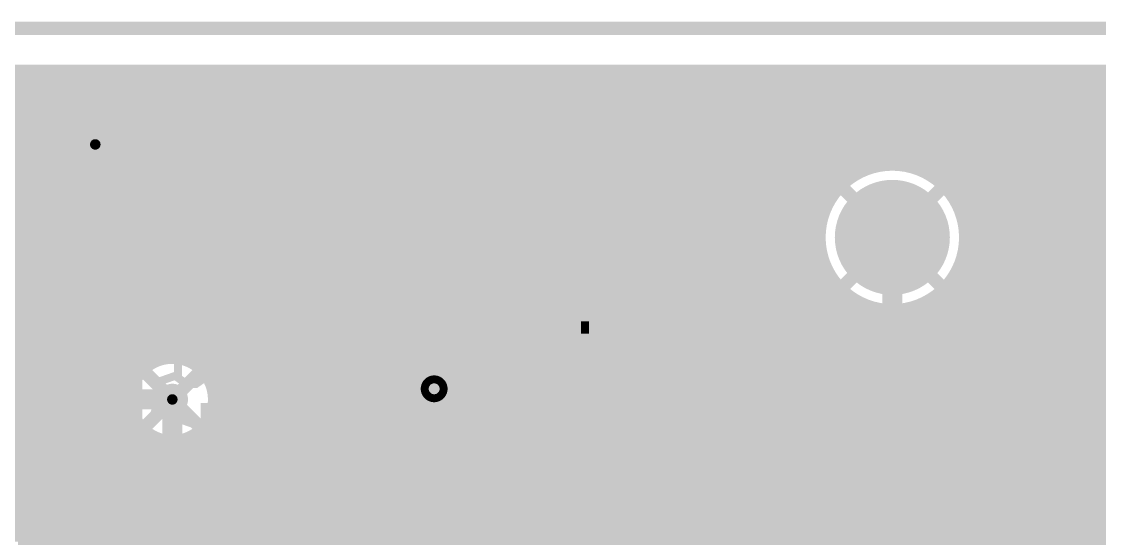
# Model space of a CAD drawing. Extents: x -11 to 221, y -93 to 178.
# Drawn here: x 34.15 to 54.76, y 165.69 to 175.58 of the extents above; entities that cross this region are included whole.
import ezdxf

# ---------------------------------------------------------------- set-up
doc = ezdxf.new("R2010")
doc.units = 0
doc.header["$MEASUREMENT"] = 0
doc.layers.get('0').update_dxf_attribs({"linetype": 'CONTINUOUS'})
for name, color, linetype in [('26-349-0_BOT', 7, 'CONTINUOUS'), ('26-349-0_DRD', 7, 'CONTINUOUS'), ('26-349-0_DRL', 2, 'CONTINUOUS'), ('26-349-0_FAB', 1, 'CONTINUOUS'), ('26-349-0_IN1', 3, 'CONTINUOUS'), ('26-349-0_IN2', 5, 'CONTINUOUS'), ('26-349-0_SMB', 10, 'CONTINUOUS'), ('26-349-0_SMT', 14, 'CONTINUOUS'), ('26-349-0_SPT', 9, 'CONTINUOUS'), ('26-349-0_SST', 12, 'CONTINUOUS'), ('26-349-0_TOP', 11, 'CONTINUOUS'), ('THRUHOLE_TAP', 15, 'CONTINUOUS')]:
    doc.layers.add(name, color=color, linetype=linetype)

# ---------------------------------------------------------------- blocks, each defined once
blk = doc.blocks.new('ROUND_50')
at = {"const_width": 1.09982}
blk.add_lwpolyline([(-0.54991, 0, 1), (0.54991, 0, 1)], format="xyb", close=True, dxfattribs=at)
blk = doc.blocks.new('ROUND_78')
at = {"const_width": 0.29972}
blk.add_lwpolyline([(-0.14986, 0, 1), (0.14986, 0, 1)], format="xyb", close=True, dxfattribs=at)
blk = doc.blocks.new('ROUND_82')
at = {"const_width": 0.29972}
blk.add_lwpolyline([(-0.14986, 0, 1), (0.14986, 0, 1)], format="xyb", close=True, dxfattribs=at)
blk = doc.blocks.new('ROUND_96')
at = {"const_width": 0.50038}
blk.add_lwpolyline([(-0.25019, 0, 1), (0.25019, 0, 1)], format="xyb", close=True, dxfattribs=at)
blk = doc.blocks.new('ROUND_102')
at = {"const_width": 0.10033}
blk.add_lwpolyline([(-0.050164, 0, 1), (0.050164, 0, 1)], format="xyb", close=True, dxfattribs=at)
blk = doc.blocks.new('RECTANGLE_3')
blk.add_solid([(0.4826, 0.4064), (0.4826, -0.4064), (-0.4826, 0.4064), (-0.4826, -0.4064)])
blk = doc.blocks.new('RECTANGLE_5')
blk.add_solid([(0.63627, 0.51308), (0.63627, -0.51308), (-0.63627, 0.51308), (-0.63627, -0.51308)])
blk = doc.blocks.new('RECTANGLE_41')
blk.add_solid([(0.65024, 0.29972), (0.65024, -0.29972), (-0.65024, 0.29972), (-0.65024, -0.29972)])
blk = doc.blocks.new('ROUND_88')
at = {"const_width": 0.10033}
blk.add_lwpolyline([(-0.050164, 0, 1), (0.050164, 0, 1)], format="xyb", close=True, dxfattribs=at)
blk = doc.blocks.new('ROUND_90')
at = {"const_width": 0.50038}
blk.add_lwpolyline([(-0.25019, 0, 1), (0.25019, 0, 1)], format="xyb", close=True, dxfattribs=at)

msp = doc.modelspace()

# ---------------------------------------------------------------- linework, layer by layer
at = {"layer": '26-349-0_BOT', "const_width": 0.381}
msp.add_lwpolyline([(37.0332, 160.4518), (37.0332, 168.3512)], dxfattribs=at)
at = {"layer": '26-349-0_DRD', "const_width": 0.254}
for points in [[(-5.99948, 175.4505), (180.9496, 175.4505)], [(34.29, 174.498), (34.29, 171.958)], [(36.83, 174.498), (34.29, 174.498)], [(36.83, 174.498), (34.29, 171.958)], [(36.83, 171.958), (34.29, 174.498)], [(36.83, 171.958), (36.83, 174.498)], [(34.925, 174.371), (32.385, 174.371)], [(34.925, 174.371), (32.385, 171.831)], [(34.925, 171.831), (32.385, 174.371)], [(34.925, 174.371), (32.385, 174.371)], [(34.925, 174.371), (32.385, 171.831)], [(34.925, 171.831), (32.385, 174.371)], [(34.925, 171.831), (34.925, 174.371)], [(34.925, 171.831), (34.925, 174.371)], [(50.8, 172.085), (50.165, 171.45)], [(51.435, 171.45), (50.8, 172.085)], [(32.385, 171.831), (34.925, 171.831)], [(32.385, 171.831), (34.925, 171.831)], [(34.29, 171.958), (36.83, 171.958)], [(50.165, 171.45), (50.8, 170.815)], [(50.8, 170.815), (51.435, 171.45)], [(35.7632, 169.6212), (35.7632, 167.0812)], [(38.3032, 169.6212), (35.7632, 169.6212)], [(38.3032, 169.6212), (35.7632, 167.0812)], [(38.3032, 167.0812), (35.7632, 169.6212)], [(38.3032, 167.0812), (38.3032, 169.6212)], [(35.7632, 167.0812), (38.3032, 167.0812)], [(41.783, 165.989), (41.783, 163.449)], [(44.323, 165.989), (41.783, 165.989)], [(44.323, 165.989), (41.783, 163.449)], [(44.323, 163.449), (41.783, 165.989)], [(41.783, 165.989), (41.783, 163.449)], [(44.323, 165.989), (41.783, 165.989)], [(44.323, 165.989), (41.783, 163.449)], [(44.323, 163.449), (41.783, 165.989)], [(44.323, 163.449), (44.323, 165.989)], [(44.323, 163.449), (44.323, 165.989)]]:
    msp.add_lwpolyline(points, dxfattribs=at)
at = {"layer": '26-349-0_DRL', "const_width": 0.254}
msp.add_lwpolyline([(-5.99948, 175.4505), (180.9496, 175.4505)], dxfattribs=at)
at = {"layer": '26-349-0_FAB', "const_width": 0.254}
for points in [[(-5.99948, 175.4505), (180.9496, 175.4505)], [(1.27, 146.05), (0, 146.05), (0, 154.94), (10.16, 154.94), (10.16, 173.99), (85.725, 173.99), (85.725, 119.38), (68.58, 119.38), (68.58, 144.78), (33.655, 144.78), (29.21, 149.225), (29.21, 153.67), (10.16, 153.67), (10.16, 146.05), (1.27, 146.05)]]:
    msp.add_lwpolyline(points, dxfattribs=at)
at = {"layer": '26-349-0_IN1', "const_width": 0.254}
for points in [[(73.66, 174.625), (18.669, 174.625), (18.669, 163.83), (33.274, 149.225)], [(73.66, 174.4472), (24.36114, 174.4472)], [(34.2138, 174.625), (34.2138, 173.68266)], [(34.4424, 174.625), (34.4424, 173.28134)], [(34.671, 174.625), (34.671, 149.225)], [(34.8996, 174.625), (34.8996, 173.69282)], [(35.1282, 174.625), (35.1282, 173.91126)], [(35.3568, 174.625), (35.3568, 174.01032)], [(35.5854, 174.625), (35.5854, 174.03572)], [(35.814, 174.625), (35.814, 173.99508)], [(36.0426, 174.625), (36.0426, 173.8757)], [(36.2712, 174.625), (36.2712, 173.61154)], [(36.4998, 174.625), (36.4998, 168.95826)], [(36.7284, 174.625), (36.7284, 169.09796)], [(36.957, 174.625), (36.957, 169.15384)], [(37.1856, 174.625), (37.1856, 169.14368)], [(37.4142, 174.625), (37.4142, 169.0624)], [(37.6428, 174.625), (37.6428, 168.87952)], [(37.8714, 174.625), (37.8714, 155.7655)], [(38.1, 174.625), (38.1, 155.56484)], [(38.3286, 174.625), (38.3286, 162.61334)], [(38.5572, 174.625), (38.5572, 163.01466)], [(38.7858, 174.625), (38.7858, 163.1696)], [(39.0144, 174.625), (39.0144, 163.2331)], [(39.243, 174.625), (39.243, 163.23056)], [(39.4716, 174.625), (39.4716, 163.1569)], [(39.7002, 174.625), (39.7002, 162.98926)], [(39.9288, 174.625), (39.9288, 154.63266)], [(40.1574, 174.625), (40.1574, 154.23134)], [(40.386, 174.625), (40.386, 149.225)], [(40.6146, 174.625), (40.6146, 149.225)], [(40.8432, 174.625), (40.8432, 149.225)], [(41.0718, 174.625), (41.0718, 149.225)], [(41.3004, 174.625), (41.3004, 149.225)], [(41.529, 174.625), (41.529, 149.225)], [(41.7576, 174.625), (41.7576, 149.225)], [(41.9862, 174.625), (41.9862, 149.225)], [(42.2148, 174.625), (42.2148, 149.225)], [(42.4434, 174.625), (42.4434, 149.225)], [(42.672, 174.625), (42.672, 149.225)], [(42.9006, 174.625), (42.9006, 149.225)], [(43.1292, 174.625), (43.1292, 164.25672)], [(43.3578, 174.625), (43.3578, 164.49548)], [(43.5864, 174.625), (43.5864, 164.6047)], [(43.815, 174.625), (43.815, 164.63772)], [(44.0436, 174.625), (44.0436, 164.6047)], [(44.2722, 174.625), (44.2722, 164.49548)], [(44.5008, 174.625), (44.5008, 164.25672)], [(44.7294, 174.625), (44.7294, 149.225)], [(44.958, 174.625), (44.958, 150.8887)], [(45.1866, 174.625), (45.1866, 151.22906)], [(45.4152, 174.625), (45.4152, 151.36876)], [(45.6438, 174.625), (45.6438, 151.42464)], [(45.8724, 174.625), (45.8724, 151.41448)], [(46.101, 174.625), (46.101, 151.3332)], [(46.3296, 174.625), (46.3296, 151.15032)], [(46.5582, 174.625), (46.5582, 149.225)], [(46.7868, 174.625), (46.7868, 161.29254)], [(47.0154, 174.625), (47.0154, 161.5567)], [(47.244, 174.625), (47.244, 161.67608)], [(47.4726, 174.625), (47.4726, 161.71672)], [(47.7012, 174.625), (47.7012, 161.69132)], [(47.9298, 174.625), (47.9298, 161.59226)], [(48.1584, 174.625), (48.1584, 161.37382)], [(48.387, 174.625), (48.387, 152.81656)], [(48.6156, 174.625), (48.6156, 152.7429)], [(48.8442, 174.625), (48.8442, 152.57526)], [(49.0728, 174.625), (49.0728, 148.4122)], [(49.3014, 174.625), (49.3014, 172.03166)], [(49.53, 174.625), (49.53, 172.43552)], [(49.7586, 174.625), (49.7586, 172.67428)], [(49.9872, 174.625), (49.9872, 172.83684)], [(50.2158, 174.625), (50.2158, 172.9486)], [(50.4444, 174.625), (50.4444, 173.01718)], [(50.673, 174.625), (50.673, 173.05274)], [(50.9016, 174.625), (50.9016, 173.05528)], [(51.1302, 174.625), (51.1302, 173.02226)], [(51.3588, 174.625), (51.3588, 172.95622)], [(51.5874, 174.625), (51.5874, 172.85208)], [(51.816, 174.625), (51.816, 172.6946)], [(52.0446, 174.625), (52.0446, 172.46854)], [(52.2732, 174.625), (52.2732, 172.09262)], [(52.5018, 174.625), (52.5018, 153.1366)], [(52.7304, 174.625), (52.7304, 153.2001)], [(52.959, 174.625), (52.959, 153.19756)], [(53.1876, 174.625), (53.1876, 153.1239)], [(53.4162, 174.625), (53.4162, 152.95626)], [(53.6448, 174.625), (53.6448, 146.558)], [(53.8734, 174.625), (53.8734, 146.558)], [(54.102, 174.625), (54.102, 146.558)], [(54.3306, 174.625), (54.3306, 163.62426)], [(54.5592, 174.625), (54.5592, 164.11194)], [(54.7878, 174.625), (54.7878, 164.37356)], [(73.66, 174.2186), (24.76246, 174.2186)], [(35.29076, 173.99), (24.9174, 173.99)], [(73.66, 173.99), (35.8267, 173.99)], [(34.95294, 173.7614), (34.11982, 173.7614)], [(73.66, 173.7614), (36.16706, 173.7614)], [(34.8107, 173.5328), (34.33826, 173.5328)], [(73.66, 173.5328), (36.30676, 173.5328)], [(34.75482, 173.3042), (34.43732, 173.3042)], [(73.66, 173.3042), (36.36264, 173.3042)], [(34.76752, 173.0756), (34.46272, 173.0756)], [(73.66, 173.0756), (36.35248, 173.0756)], [(34.84626, 172.847), (34.42208, 172.847)], [(34.4424, 172.92066), (34.4424, 149.225)], [(50.00244, 172.847), (36.2712, 172.847)], [(36.2712, 172.84446), (36.2712, 168.6179)], [(73.66, 172.847), (51.59502, 172.847)], [(35.02914, 172.6184), (34.3027, 172.6184)], [(34.8996, 172.76318), (34.8996, 149.225)], [(49.6951, 172.6184), (36.08832, 172.6184)], [(49.66208, 172.58538), (50.8, 171.45)], [(51.93538, 172.58538), (50.8, 171.45)], [(73.66, 172.6184), (51.9049, 172.6184)], [(49.49444, 172.3898), (34.03854, 172.3898)], [(34.2138, 172.5168), (34.2138, 149.225)], [(35.1282, 172.54474), (35.1282, 149.225)], [(35.3568, 172.44568), (35.3568, 149.225)], [(35.5854, 172.42028), (35.5854, 149.225)], [(35.814, 172.46092), (35.814, 149.225)], [(36.0426, 172.5803), (36.0426, 149.225)], [(73.66, 172.3898), (52.10302, 172.3898)], [(49.35728, 172.1612), (18.669, 172.1612)], [(73.66, 172.1612), (52.24272, 172.1612)], [(49.26584, 171.9326), (18.669, 171.9326)], [(73.66, 171.9326), (52.33416, 171.9326)], [(49.2125, 171.704), (28.45308, 171.704)], [(73.66, 171.704), (52.3875, 171.704)], [(49.19218, 171.4754), (28.8925, 171.4754)], [(49.66208, 170.31208), (50.8, 171.45)], [(51.93538, 170.31208), (50.8, 171.45)], [(73.66, 171.4754), (52.40782, 171.4754)], [(49.20488, 171.2468), (29.14142, 171.2468)], [(73.66, 171.2468), (52.39512, 171.2468)], [(49.2506, 171.0182), (29.3116, 171.0182)], [(73.66, 171.0182), (52.3494, 171.0182)], [(49.33442, 170.7896), (29.42844, 170.7896)], [(49.3014, 170.86834), (49.3014, 148.1836)], [(73.66, 170.7896), (52.26558, 170.7896)], [(52.2732, 170.80484), (52.2732, 152.98166)], [(49.45888, 170.561), (29.5021, 170.561)], [(73.66, 170.561), (52.13858, 170.561)], [(49.6443, 170.3324), (29.5402, 170.3324)], [(49.53, 170.46448), (49.53, 152.77084)], [(73.66, 170.3324), (51.9557, 170.3324)], [(52.0446, 170.43146), (52.0446, 152.58034)], [(49.7586, 170.22572), (49.7586, 152.9715)], [(51.816, 170.20286), (51.816, 146.558)], [(49.92116, 170.1038), (29.54528, 170.1038)], [(49.9872, 170.06316), (49.9872, 153.0604)], [(50.2158, 169.9514), (50.2158, 161.97326)], [(51.3588, 169.94124), (51.3588, 161.99866)], [(51.5874, 170.04792), (51.5874, 161.59734)], [(73.66, 170.1038), (51.67884, 170.1038)], [(50.47488, 169.8752), (29.51734, 169.8752)], [(50.4444, 169.88282), (50.4444, 162.1409)], [(50.673, 169.84726), (50.673, 162.21456)], [(50.9016, 169.84472), (50.9016, 162.2171)], [(73.66, 169.8752), (51.12258, 169.8752)], [(51.1302, 169.8752), (51.1302, 162.1536)], [(73.66, 169.6466), (29.45638, 169.6466)], [(73.66, 169.418), (29.35478, 169.418)], [(73.66, 169.1894), (29.20492, 169.1894)], [(36.50234, 168.9608), (28.98648, 168.9608)], [(73.66, 168.9608), (37.56152, 168.9608)], [(36.31946, 168.7322), (28.6385, 168.7322)], [(73.66, 168.7322), (37.7444, 168.7322)], [(36.24072, 168.5036), (30.8102, 168.5036)], [(73.66, 168.5036), (37.82568, 168.5036)], [(36.22802, 168.275), (31.10738, 168.275)], [(73.66, 168.275), (37.83584, 168.275)], [(36.2712, 168.08196), (36.2712, 160.7185)], [(36.2839, 168.0464), (31.23692, 168.0464)], [(73.66, 168.0464), (37.77996, 168.0464)], [(36.42614, 167.8178), (31.28518, 167.8178)], [(36.4998, 167.74414), (36.4998, 161.05886)], [(37.4142, 167.63746), (37.4142, 161.163)], [(73.66, 167.8178), (37.64026, 167.8178)], [(37.6428, 167.82034), (37.6428, 160.98012)], [(36.76396, 167.5892), (31.2674, 167.5892)], [(36.7284, 167.6019), (36.7284, 161.19856)], [(36.957, 167.54602), (36.957, 161.25444)], [(37.1856, 167.55872), (37.1856, 161.24428)], [(73.66, 167.5892), (37.2999, 167.5892)], [(73.66, 167.3606), (31.1785, 167.3606)], [(73.66, 167.132), (30.97784, 167.132)], [(73.66, 166.9034), (18.669, 166.9034)], [(73.66, 166.6748), (18.669, 166.6748)], [(73.66, 166.4462), (18.669, 166.4462)], [(73.66, 166.2176), (18.669, 166.2176)], [(73.66, 165.989), (18.669, 165.989)], [(73.66, 165.7604), (23.04034, 165.7604)]]:
    msp.add_lwpolyline(points, dxfattribs=at)
for points in [[(35.56, 174.03572, 0.4142136), (34.75228, 173.228)], [(36.36772, 173.228, 0.4142136), (35.56, 174.03572)], [(34.46272, 173.101, 0.4142136), (33.655, 173.90872)], [(34.75228, 173.228, 0.4142136), (35.56, 172.42028)], [(35.56, 172.42028, 0.4142136), (36.36772, 173.228)], [(33.655, 172.29328, 0.4142136), (34.46272, 173.101)], [(50.8, 173.05782, 0.4142136), (49.19218, 171.45)], [(52.40782, 171.45, 0.4142136), (50.8, 173.05782)], [(49.19218, 171.45, 0.4142136), (50.8, 169.84218)], [(50.8, 169.84218, 0.4142136), (52.40782, 171.45)], [(37.0332, 169.15892, 0.4142136), (36.22548, 168.3512)], [(37.84092, 168.3512, 0.4142136), (37.0332, 169.15892)], [(36.22548, 168.3512, 0.4142136), (37.0332, 167.54348)], [(37.0332, 167.54348, 0.4142136), (37.84092, 168.3512)]]:
    msp.add_lwpolyline(points, format="xyb", dxfattribs=at)
at = {"layer": '26-349-0_IN2', "const_width": 0.254}
for points in [[(73.66, 174.625), (18.669, 174.625)], [(73.66, 174.4472), (18.669, 174.4472)], [(34.2138, 174.625), (34.2138, 148.59)], [(34.4424, 174.625), (34.4424, 148.59)], [(34.671, 174.625), (34.671, 148.59)], [(34.8996, 174.625), (34.8996, 148.59)], [(35.1282, 174.625), (35.1282, 148.59)], [(35.3568, 174.625), (35.3568, 148.59)], [(35.5854, 174.625), (35.5854, 158.02102)], [(35.814, 174.625), (35.814, 158.23946)], [(36.0426, 174.625), (36.0426, 158.33852)], [(36.2712, 174.625), (36.2712, 168.6179)], [(36.4998, 174.625), (36.4998, 168.95826)], [(36.7284, 174.625), (36.7284, 169.09796)], [(36.957, 174.625), (36.957, 169.15384)], [(37.1856, 174.625), (37.1856, 169.14368)], [(37.4142, 174.625), (37.4142, 169.0624)], [(37.6428, 174.625), (37.6428, 168.87952)], [(37.8714, 174.625), (37.8714, 159.7025)], [(38.1, 174.625), (38.1, 159.50184)], [(38.3286, 174.625), (38.3286, 148.59)], [(38.5572, 174.625), (38.5572, 148.59)], [(38.7858, 174.625), (38.7858, 159.56026)], [(39.0144, 174.625), (39.0144, 159.7279)], [(39.243, 174.625), (39.243, 159.80156)], [(39.4716, 174.625), (39.4716, 159.8041)], [(39.7002, 174.625), (39.7002, 159.7406)], [(39.9288, 174.625), (39.9288, 162.2679)], [(40.1574, 174.625), (40.1574, 162.60826)], [(40.386, 174.625), (40.386, 162.74796)], [(40.6146, 174.625), (40.6146, 162.80384)], [(40.8432, 174.625), (40.8432, 162.79368)], [(41.0718, 174.625), (41.0718, 162.7124)], [(41.3004, 174.625), (41.3004, 162.52952)], [(41.529, 174.625), (41.529, 157.73908)], [(41.7576, 174.625), (41.7576, 157.77972)], [(41.9862, 174.625), (41.9862, 157.75432)], [(42.2148, 174.625), (42.2148, 157.65526)], [(42.4434, 174.625), (42.4434, 165.24732)], [(42.672, 174.625), (42.672, 165.4302)], [(42.9006, 174.625), (42.9006, 165.51148)], [(43.1292, 174.625), (43.1292, 165.52164)], [(43.3578, 174.625), (43.3578, 165.46576)], [(43.5864, 174.625), (43.5864, 165.32606)], [(43.815, 174.625), (43.815, 164.9857)], [(44.0436, 174.625), (44.0436, 148.59)], [(44.2722, 174.625), (44.2722, 148.59)], [(44.5008, 174.625), (44.5008, 148.59)], [(44.7294, 174.625), (44.7294, 148.59)], [(44.958, 174.625), (44.958, 164.2237)], [(45.1866, 174.625), (45.1866, 164.56406)], [(45.4152, 174.625), (45.4152, 164.70376)], [(45.6438, 174.625), (45.6438, 164.75964)], [(45.8724, 174.625), (45.8724, 164.74948)], [(46.101, 174.625), (46.101, 164.6682)], [(46.3296, 174.625), (46.3296, 164.48532)], [(46.5582, 174.625), (46.5582, 148.59)], [(46.7868, 174.625), (46.7868, 148.59)], [(47.0154, 174.625), (47.0154, 148.59)], [(47.244, 174.625), (47.244, 148.59)], [(47.4726, 174.625), (47.4726, 148.59)], [(47.7012, 174.625), (47.7012, 148.59)], [(47.9298, 174.625), (47.9298, 148.59)], [(48.1584, 174.625), (48.1584, 148.59)], [(48.387, 174.625), (48.387, 148.59)], [(48.6156, 174.625), (48.6156, 148.4884)], [(48.8442, 174.625), (48.8442, 148.2598)], [(49.0728, 174.625), (49.0728, 148.0312)], [(49.3014, 174.625), (49.3014, 172.03166)], [(49.53, 174.625), (49.53, 172.43552)], [(49.7586, 174.625), (49.7586, 172.67428)], [(49.9872, 174.625), (49.9872, 172.83684)], [(50.2158, 174.625), (50.2158, 172.9486)], [(50.4444, 174.625), (50.4444, 173.01718)], [(50.673, 174.625), (50.673, 173.05274)], [(50.9016, 174.625), (50.9016, 173.05528)], [(51.1302, 174.625), (51.1302, 173.02226)], [(51.3588, 174.625), (51.3588, 172.95622)], [(51.5874, 174.625), (51.5874, 172.85208)], [(51.816, 174.625), (51.816, 172.6946)], [(52.0446, 174.625), (52.0446, 172.46854)], [(52.2732, 174.625), (52.2732, 172.09262)], [(52.5018, 174.625), (52.5018, 146.558)], [(52.7304, 174.625), (52.7304, 150.13432)], [(52.959, 174.625), (52.959, 150.3172)], [(53.1876, 174.625), (53.1876, 150.39848)], [(53.4162, 174.625), (53.4162, 150.40864)], [(53.6448, 174.625), (53.6448, 150.35276)], [(53.8734, 174.625), (53.8734, 150.21306)], [(54.102, 174.625), (54.102, 149.8727)], [(54.3306, 174.625), (54.3306, 163.62426)], [(54.5592, 174.625), (54.5592, 164.11194)], [(54.7878, 174.625), (54.7878, 164.37356)], [(73.66, 174.2186), (18.669, 174.2186)], [(73.66, 173.99), (18.669, 173.99)], [(73.66, 173.7614), (18.669, 173.7614)], [(73.66, 173.5328), (18.669, 173.5328)], [(73.66, 173.3042), (18.669, 173.3042)], [(73.66, 173.0756), (18.669, 173.0756)], [(50.00244, 172.847), (18.669, 172.847)], [(73.66, 172.847), (51.59502, 172.847)], [(49.6951, 172.6184), (18.669, 172.6184)], [(73.66, 172.6184), (51.9049, 172.6184)], [(49.49444, 172.3898), (18.669, 172.3898)], [(73.66, 172.3898), (52.10302, 172.3898)], [(49.35728, 172.1612), (18.669, 172.1612)], [(73.66, 172.1612), (52.24272, 172.1612)], [(49.26584, 171.9326), (18.669, 171.9326)], [(73.66, 171.9326), (52.33416, 171.9326)], [(49.2125, 171.704), (28.45308, 171.704)], [(73.66, 171.704), (52.3875, 171.704)], [(49.19218, 171.4754), (28.8925, 171.4754)], [(73.66, 171.4754), (52.40782, 171.4754)], [(49.20488, 171.2468), (29.14142, 171.2468)], [(73.66, 171.2468), (52.39512, 171.2468)], [(49.2506, 171.0182), (29.3116, 171.0182)], [(73.66, 171.0182), (52.3494, 171.0182)], [(49.33442, 170.7896), (29.42844, 170.7896)], [(49.3014, 170.86834), (49.3014, 147.8026)], [(73.66, 170.7896), (52.26558, 170.7896)], [(52.2732, 170.80484), (52.2732, 146.558)], [(49.45888, 170.561), (29.5021, 170.561)], [(73.66, 170.561), (52.13858, 170.561)], [(49.6443, 170.3324), (29.5402, 170.3324)], [(49.53, 170.46448), (49.53, 147.574)], [(73.66, 170.3324), (51.9557, 170.3324)], [(52.0446, 170.43146), (52.0446, 146.558)], [(49.7586, 170.22572), (49.7586, 147.3454)], [(51.816, 170.20286), (51.816, 146.558)], [(49.92116, 170.1038), (29.54528, 170.1038)], [(49.9872, 170.06316), (49.9872, 147.1168)], [(50.2158, 169.9514), (50.2158, 146.8882)], [(51.3588, 169.94124), (51.3588, 146.558)], [(51.5874, 170.04792), (51.5874, 146.558)], [(73.66, 170.1038), (51.67884, 170.1038)], [(50.47488, 169.8752), (29.51734, 169.8752)], [(50.4444, 169.88282), (50.4444, 146.6596)], [(50.673, 169.84726), (50.673, 146.558)], [(50.9016, 169.84472), (50.9016, 146.558)], [(73.66, 169.8752), (51.12258, 169.8752)], [(51.1302, 169.8752), (51.1302, 146.558)], [(73.66, 169.6466), (29.45638, 169.6466)], [(73.66, 169.418), (29.35478, 169.418)], [(73.66, 169.1894), (29.20492, 169.1894)], [(36.50234, 168.9608), (28.98648, 168.9608)], [(73.66, 168.9608), (37.56152, 168.9608)], [(36.31946, 168.7322), (28.6385, 168.7322)], [(73.66, 168.7322), (37.7444, 168.7322)], [(36.24072, 168.5036), (18.669, 168.5036)], [(73.66, 168.5036), (37.82568, 168.5036)], [(36.22802, 168.275), (18.669, 168.275)], [(73.66, 168.275), (37.83584, 168.275)], [(36.2712, 168.08196), (36.2712, 160.7185)], [(36.2839, 168.0464), (18.669, 168.0464)], [(73.66, 168.0464), (37.77996, 168.0464)], [(36.42614, 167.8178), (18.669, 167.8178)], [(36.4998, 167.74414), (36.4998, 161.05886)], [(37.4142, 167.63746), (37.4142, 161.163)], [(73.66, 167.8178), (37.64026, 167.8178)], [(37.6428, 167.82034), (37.6428, 160.98012)], [(36.76396, 167.5892), (18.669, 167.5892)], [(36.7284, 167.6019), (36.7284, 161.19856)], [(36.957, 167.54602), (36.957, 161.25444)], [(37.1856, 167.55872), (37.1856, 161.24428)], [(73.66, 167.5892), (37.2999, 167.5892)], [(73.66, 167.3606), (18.669, 167.3606)], [(73.66, 167.132), (18.669, 167.132)], [(73.66, 166.9034), (18.669, 166.9034)], [(73.66, 166.6748), (18.669, 166.6748)], [(73.66, 166.4462), (18.669, 166.4462)], [(73.66, 166.2176), (18.669, 166.2176)], [(73.66, 165.989), (18.669, 165.989)], [(73.66, 165.7604), (18.669, 165.7604)]]:
    msp.add_lwpolyline(points, dxfattribs=at)
for points in [[(50.8, 173.05782, 0.4142136), (49.19218, 171.45)], [(52.40782, 171.45, 0.4142136), (50.8, 173.05782)], [(49.19218, 171.45, 0.4142136), (50.8, 169.84218)], [(50.8, 169.84218, 0.4142136), (52.40782, 171.45)], [(37.0332, 169.15892, 0.4142136), (36.22548, 168.3512)], [(37.84092, 168.3512, 0.4142136), (37.0332, 169.15892)], [(36.22548, 168.3512, 0.4142136), (37.0332, 167.54348)], [(37.0332, 167.54348, 0.4142136), (37.84092, 168.3512)]]:
    msp.add_lwpolyline(points, format="xyb", dxfattribs=at)
at = {"layer": '26-349-0_SST'}
for points, const_width in [([(48.99152, 172.49648), (48.99152, 172.97146)], 0.1524), ([(47.97552, 172.7327), (48.99152, 172.7327)], 0.1524), ([(34.4805, 169.3545), (34.4805, 172.2755), (32.8422, 172.2755), (32.8422, 169.3545), (34.4805, 169.3545)], 0.1524), ([(36.3855, 169.3545), (36.3855, 172.2755), (34.7472, 172.2755), (34.7472, 169.3545), (36.3855, 169.3545)], 0.1524), ([(42.97934, 168.27754), (43.08094, 168.37914), (43.08094, 172.27804), (39.47668, 172.27804), (39.47668, 168.08196), (42.7736, 168.08196), (42.97934, 168.27754)], 0.1524), ([(42.47388, 172.17898), (42.47388, 168.08196)], 0.1524), ([(48.48352, 172.13326), (48.48352, 171.77766), (48.6537, 171.65828), (48.82134, 171.65828), (48.99152, 171.77766), (48.99152, 172.13326), (47.97552, 172.13326)], 0.1524), ([(36.80206, 171.4373), (36.63442, 171.49826), (36.63442, 171.85386), (36.80206, 171.91228), (37.48024, 171.91228), (37.65042, 171.85386), (37.65042, 171.49826), (37.48024, 171.4373)], 0.1524), ([(47.97552, 170.82008), (47.97552, 171.29506), (48.6537, 170.82008), (48.82134, 170.82008), (48.99152, 170.8785), (48.99152, 171.2341), (48.82134, 171.29506)], 0.1524), ([(36.80206, 171.07408), (36.63442, 171.01566), (36.63442, 170.66006), (36.80206, 170.5991), (37.14242, 170.5991), (37.31006, 170.71848), (37.31006, 171.07408), (37.65042, 171.07408), (37.65042, 170.5991)], 0.1524), ([(45.94098, 170.80484), (44.92498, 170.80484)], 0.1524), ([(44.92498, 170.32986), (45.43298, 170.68546), (45.94098, 170.32986)], 0.1524), ([(52.8574, 170.07586), (52.8574, 170.62958)], 0.2032), ([(48.48352, 170.3959), (48.48352, 170.0403), (48.31334, 169.98188), (48.1457, 169.98188), (47.97552, 170.0403), (47.97552, 170.3959), (48.1457, 170.45686), (48.31334, 170.45686), (48.99152, 170.2181)], 0.1524), ([(53.25364, 170.35272), (52.4637, 170.35272)], 0.2032), ([(36.80206, 170.23588), (36.63442, 170.1165), (36.63442, 169.88028), (36.80206, 169.7609), (36.97224, 169.7609), (37.31006, 169.99966), (37.65042, 169.7609), (37.65042, 170.23588)], 0.1524), ([(44.92498, 169.61104), (44.92498, 169.84726)], 0.1524), ([(44.92498, 169.73042), (45.94098, 169.73042), (45.77334, 169.84726)], 0.1524), ([(51.435, 165.862), (50.165, 165.862), (49.911, 166.116), (49.911, 169.418), (51.689, 169.418), (51.689, 166.116), (51.435, 165.862)], 0.1524), ([(52.26558, 169.18686), (52.26558, 169.46372)], 0.2032), ([(52.26558, 169.32402), (53.45176, 169.32402), (53.25364, 169.46372)], 0.2032), ([(32.8295, 169.1005), (32.8295, 166.1795), (34.4678, 166.1795), (34.4678, 169.1005), (32.8295, 169.1005)], 0.1524), ([(36.3855, 166.1795), (36.3855, 169.1005), (34.7472, 169.1005), (34.7472, 166.1795), (36.3855, 166.1795)], 0.1524), ([(37.14242, 169.11828), (37.14242, 168.76268), (37.31006, 168.6433), (37.48024, 168.6433), (37.65042, 168.76268), (37.65042, 169.11828), (36.63442, 169.11828)], 0.1524), ([(37.14242, 168.8211), (36.63442, 168.6433)], 0.1524), ([(41.9608, 168.71696), (41.9608, 168.39184)], 0.1524), ([(42.09796, 168.72458), (42.09796, 168.38422)], 0.1524), ([(48.70196, 168.79062), (48.70196, 168.43502), (49.03978, 168.31818), (49.38014, 168.31818), (49.71796, 168.43502), (49.71796, 168.79062)], 0.1524), ([(48.70196, 168.7322), (49.71796, 168.7322)], 0.1524), ([(52.4637, 168.71188), (52.26558, 168.64076), (52.26558, 168.22674), (52.4637, 168.15816), (52.8574, 168.15816), (53.05552, 168.29532), (53.05552, 168.71188), (53.45176, 168.71188), (53.45176, 168.15816)], 0.2032), ([(42.20972, 168.61282), (41.86936, 168.61282)], 0.1524), ([(42.2021, 168.47566), (41.87698, 168.47566)], 0.1524), ([(36.63442, 168.1607), (37.65042, 167.8051), (37.65042, 168.28008)], 0.1524), ([(48.70196, 167.5384), (48.70196, 167.95242), (49.71796, 167.95242)], 0.1524), ([(52.26558, 167.12946), (53.45176, 167.12946), (53.25364, 167.26662), (52.8574, 167.40632), (53.25364, 167.54348), (53.45176, 167.68318), (52.26558, 167.68318)], 0.2032), ([(37.14242, 167.02786), (37.31006, 166.9669), (37.48024, 166.9669), (37.65042, 167.02786), (37.65042, 167.38346), (37.48024, 167.44188), (37.31006, 167.44188), (37.14242, 167.38346), (37.14242, 167.02786), (36.97224, 166.9669), (36.80206, 166.9669), (36.63442, 167.02786), (36.63442, 167.38346), (36.80206, 167.44188), (36.97224, 167.44188), (37.14242, 167.38346)], 0.1524), ([(40.33266, 166.80688), (40.68826, 166.80688), (40.80764, 166.97706), (40.80764, 167.1447), (40.68826, 167.31488), (40.33266, 167.31488), (40.33266, 166.29888)], 0.1524), ([(41.58742, 166.80688), (41.64584, 166.97706), (41.64584, 167.1447), (41.58742, 167.31488), (41.23182, 167.31488), (41.17086, 167.1447), (41.17086, 166.97706), (41.23182, 166.80688), (41.58742, 166.80688), (41.64584, 166.6367), (41.64584, 166.46906), (41.58742, 166.29888), (41.23182, 166.29888), (41.17086, 166.46906), (41.17086, 166.6367), (41.23182, 166.80688)], 0.1524), ([(42.42562, 166.80688), (42.48404, 166.97706), (42.48404, 167.1447), (42.42562, 167.31488), (42.07002, 167.31488), (42.00906, 167.1447), (42.00906, 166.97706), (42.07002, 166.80688), (42.42562, 166.80688), (42.48404, 166.6367), (42.48404, 166.46906), (42.42562, 166.29888), (42.07002, 166.29888), (42.00906, 166.46906), (42.00906, 166.6367), (42.07002, 166.80688)], 0.1524), ([(51.689, 167.386), (49.911, 167.386)], 0.1524), ([(49.20996, 166.75862), (49.20996, 167.11422), (49.38014, 167.17518), (49.54778, 167.17518), (49.71796, 167.11422), (49.71796, 166.75862), (49.54778, 166.7002), (49.38014, 166.7002), (48.70196, 166.93642)], 0.1524), ([(40.62984, 166.80688), (40.80764, 166.29888)], 0.1524), ([(52.26558, 166.10076), (52.8574, 166.10076), (53.45176, 166.3065), (53.45176, 166.4462), (52.8574, 166.65448), (52.26558, 166.65448)], 0.2032), ([(52.66182, 166.10076), (52.66182, 166.65448)], 0.2032), ([(45.26534, 165.735), (45.09516, 165.79596), (45.09516, 166.15156), (45.26534, 166.20998), (45.94352, 166.20998), (46.11116, 166.15156), (46.11116, 165.79596), (45.94352, 165.735)], 0.1524), ([(40.8305, 163.0045), (40.8305, 165.9255), (39.1922, 165.9255), (39.1922, 163.0045), (40.8305, 163.0045)], 0.1524), ([(42.7355, 163.0045), (42.7355, 165.9255), (41.0972, 165.9255), (41.0972, 163.0045), (42.7355, 163.0045)], 0.1524), ([(53.25364, 165.07206), (53.45176, 165.14064), (53.45176, 165.55466), (53.25364, 165.62578), (53.05552, 165.62578), (52.8574, 165.55466), (52.8574, 165.14064), (52.66182, 165.07206), (52.4637, 165.07206), (52.26558, 165.14064), (52.26558, 165.55466), (52.4637, 165.62578)], 0.2032)]:
    msp.add_lwpolyline(points, dxfattribs=dict(at, const_width=const_width))
for points, const_width in [([(50.8, 172.85208, 0.4142136), (49.39792, 171.45)], 0.254), ([(52.20208, 171.45, 0.4142136), (50.8, 172.85208)], 0.254), ([(49.39792, 171.45, 0.4142136), (50.8, 170.04792)], 0.254), ([(50.8, 170.04792, 0.4142136), (52.20208, 171.45)], 0.254), ([(42.03954, 168.73474, 0.4142136), (41.8592, 168.5544)], 0.1524), ([(42.21988, 168.5544, 0.4142136), (42.03954, 168.73474)], 0.1524), ([(41.8592, 168.5544, 0.4142136), (42.03954, 168.37406)], 0.1524), ([(42.03954, 168.37406, 0.4142136), (42.21988, 168.5544)], 0.1524)]:
    msp.add_lwpolyline(points, format="xyb", dxfattribs=dict(at, const_width=const_width))
at = {"layer": '26-349-0_TOP', "const_width": 0.381}
for points in [[(44.07408, 171.45), (45.466, 171.45), (47.879, 173.863), (63.373, 173.863), (71.882, 165.354), (71.882, 126.746), (72.263, 126.365), (74.93, 126.365), (76.2, 125.095), (76.2, 121.2596)], [(35.56, 171.5262), (35.56, 173.228)], [(40.005, 165.1762), (40.005, 169.926), (38.481, 171.45), (38.47592, 171.45)], [(50.8, 171.45), (50.8, 168.656)], [(35.56, 170.1038), (35.56, 168.3512)], [(38.47592, 168.91), (38.47592, 165.09492), (36.957, 163.576), (33.655, 163.576), (33.655, 165.06952), (33.62452, 165.1)], [(41.91, 165.1762), (41.91, 167.894), (42.926, 168.91), (44.07408, 168.91)], [(35.56, 166.9288), (35.5092, 166.9288), (34.0868, 168.3512), (33.655, 168.3512)], [(37.0332, 168.3512), (35.56, 168.3512)], [(33.655, 166.9288), (34.27476, 166.30904), (34.27476, 165.1)], [(35.56, 166.9288), (34.925, 166.2938), (34.925, 165.1)], [(50.8, 166.624), (50.8, 164.5412)]]:
    msp.add_lwpolyline(points, dxfattribs=at)

# ---------------------------------------------------------------- block references
at = {"layer": '26-349-0_BOT'}
for name, p in [('ROUND_82', (35.56, 173.228)), ('ROUND_50', (50.8, 171.45)), ('ROUND_78', (37.0332, 168.3512))]:
    msp.add_blockref(name, p, dxfattribs=at)
at = {"layer": '26-349-0_DRL'}
for name, p in [('ROUND_102', (35.56, 173.228)), ('ROUND_96', (50.8, 171.45)), ('ROUND_102', (37.0332, 168.3512))]:
    msp.add_blockref(name, p, dxfattribs=at)
at = {"layer": '26-349-0_IN1'}
for name, p in [('ROUND_82', (35.56, 173.228)), ('ROUND_50', (50.8, 171.45)), ('ROUND_82', (37.0332, 168.3512))]:
    msp.add_blockref(name, p, dxfattribs=at)
at = {"layer": '26-349-0_IN2'}
for name, p in [('ROUND_78', (35.56, 173.228)), ('ROUND_50', (50.8, 171.45)), ('ROUND_78', (37.0332, 168.3512))]:
    msp.add_blockref(name, p, dxfattribs=at)
at = {"layer": '26-349-0_SMB'}
msp.add_blockref('ROUND_50', (50.8, 171.45), dxfattribs=at)
at = {"layer": '26-349-0_SMT'}
for name, p in [('ROUND_50', (50.8, 171.45)), ('RECTANGLE_3', (35.56, 171.5262)), ('RECTANGLE_41', (38.47592, 171.45)), ('RECTANGLE_41', (44.07408, 171.45)), ('RECTANGLE_3', (35.56, 170.1038)), ('RECTANGLE_41', (38.47592, 168.91)), ('RECTANGLE_41', (44.07408, 168.91)), ('RECTANGLE_5', (50.8, 168.656)), ('RECTANGLE_3', (35.56, 168.3512)), ('RECTANGLE_3', (35.56, 166.9288)), ('RECTANGLE_5', (50.8, 166.624))]:
    msp.add_blockref(name, p, dxfattribs=at)
at = {"layer": '26-349-0_SPT'}
for name, p in [('RECTANGLE_3', (35.56, 171.5262)), ('RECTANGLE_41', (38.47592, 171.45)), ('RECTANGLE_41', (44.07408, 171.45)), ('RECTANGLE_3', (35.56, 170.1038)), ('RECTANGLE_41', (38.47592, 168.91)), ('RECTANGLE_41', (44.07408, 168.91)), ('RECTANGLE_5', (50.8, 168.656)), ('RECTANGLE_3', (35.56, 168.3512)), ('RECTANGLE_3', (35.56, 166.9288)), ('RECTANGLE_5', (50.8, 166.624))]:
    msp.add_blockref(name, p, dxfattribs=at)
at = {"layer": '26-349-0_TOP'}
for name, p in [('ROUND_78', (35.56, 173.228)), ('ROUND_50', (50.8, 171.45)), ('RECTANGLE_3', (35.56, 171.5262)), ('RECTANGLE_41', (38.47592, 171.45)), ('RECTANGLE_41', (44.07408, 171.45)), ('RECTANGLE_3', (35.56, 170.1038)), ('RECTANGLE_41', (38.47592, 168.91)), ('RECTANGLE_41', (44.07408, 168.91)), ('RECTANGLE_5', (50.8, 168.656)), ('RECTANGLE_3', (35.56, 168.3512)), ('ROUND_78', (37.0332, 168.3512)), ('RECTANGLE_3', (35.56, 166.9288)), ('RECTANGLE_5', (50.8, 166.624))]:
    msp.add_blockref(name, p, dxfattribs=at)
at = {"layer": 'THRUHOLE_TAP'}
for name, p in [('ROUND_88', (35.56, 173.228)), ('ROUND_90', (50.8, 171.45)), ('ROUND_88', (37.0332, 168.3512))]:
    msp.add_blockref(name, p, dxfattribs=at)

doc.saveas('drawing.dxf')
